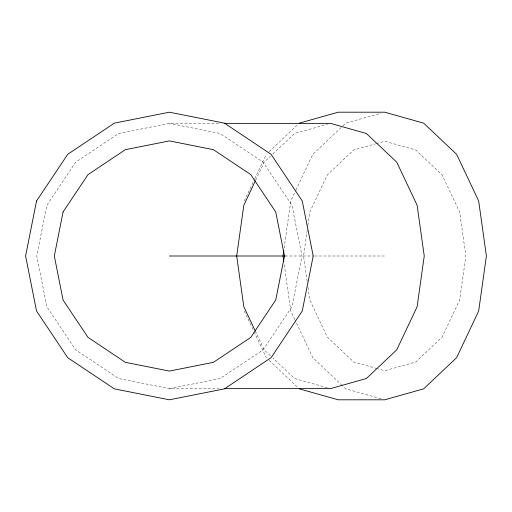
<?xml version="1.0" encoding="UTF-8"?>
<svg xmlns="http://www.w3.org/2000/svg" width="512" height="512" viewBox="0 0 512 512"><rect width="100%" height="100%" fill="white"/><g stroke="black" fill="none" stroke-linecap="round" stroke-linejoin="round"><path stroke-width="0.38" stroke-dasharray="2.56 1.92" d="M284.141 248.141L290.778 200.973L295.52 190.925M307.219 230.125L303.584 256L307.219 281.875M307.885 225.421L309.76 212.09L327.347 174.861L353.67 149.99L375.629 143.814M244.275 200.973L254.445 179.437M254.784 178.72L266.317 154.317M255.68 180.147L264.154 162.221L270.464 156.256M295.859 190.202L312.819 154.317L342.336 126.426M269.21 151.584L298.144 124.237M272.762 154.08L294.579 133.472L327.411 124.237M342.912 125.882L345.805 123.142L380.902 113.274M376.384 143.597L384.717 141.254L415.77 149.99L442.093 174.861L459.68 212.09L465.856 256L459.68 299.91L442.093 337.139L415.77 362.01L384.717 370.746L377.901 368.826M218.611 123.373L169.402 123.373L118.65 133.472L75.622 162.221L46.874 205.248L36.774 256L46.874 306.752L75.622 349.779L118.65 378.528L169.402 388.627L218.611 388.627M169.402 388.627L220.154 378.528L263.181 349.779L291.93 306.752L302.029 256L291.93 205.248L263.181 162.221L220.154 133.472L169.402 123.373M285.088 256L313.811 256M314.605 256L384.717 256M377.146 368.614L353.67 362.01L327.347 337.139L309.76 299.91L307.885 286.579M380.902 398.726L345.805 388.858L342.912 386.118M327.411 387.763L294.579 378.528L272.762 357.92M342.336 385.574L312.819 357.683L295.181 320.358M270.464 355.744L264.154 349.779L255.68 331.853M269.21 360.416L298.144 387.763M294.842 319.642L290.778 311.027L284.141 263.859M244.275 311.027L253.766 331.13M254.106 331.846L266.317 357.683"/><path stroke-width="0.77" d="M283.808 250.496L283.034 256L283.808 261.504M255.341 180.864L243.821 205.248L236.685 256L243.821 306.752L255.341 331.136M299.302 123.142L338.214 112.198L384.717 112.198L423.629 123.142L456.621 154.317L478.662 200.973L486.4 256L478.662 311.027L456.621 357.683L423.629 388.858L384.717 399.802L338.214 399.802L299.302 388.858M224.205 123.373L330.464 123.373L366.355 133.472L396.774 162.221L417.107 205.248L424.243 256L417.107 306.752L396.774 349.779L366.355 378.528L330.464 388.627L224.205 388.627M169.402 256L285.088 256M36.544 200.973L25.6 256L36.544 311.027L67.718 357.683L114.368 388.858L169.402 399.802L224.429 388.858L271.085 357.683L302.253 311.027L313.203 256L302.253 200.973L271.085 154.317L224.429 123.142L169.402 112.198L114.368 123.142L67.718 154.317L36.544 200.973M63.072 211.955L54.31 256L63.072 300.045L88.019 337.382L125.357 362.33L169.402 371.091L213.44 362.33L250.778 337.382L275.731 300.045L284.486 256L275.731 211.955L250.778 174.618L213.44 149.67L169.402 140.909L125.357 149.67L88.019 174.618L63.072 211.955"/></g></svg>
